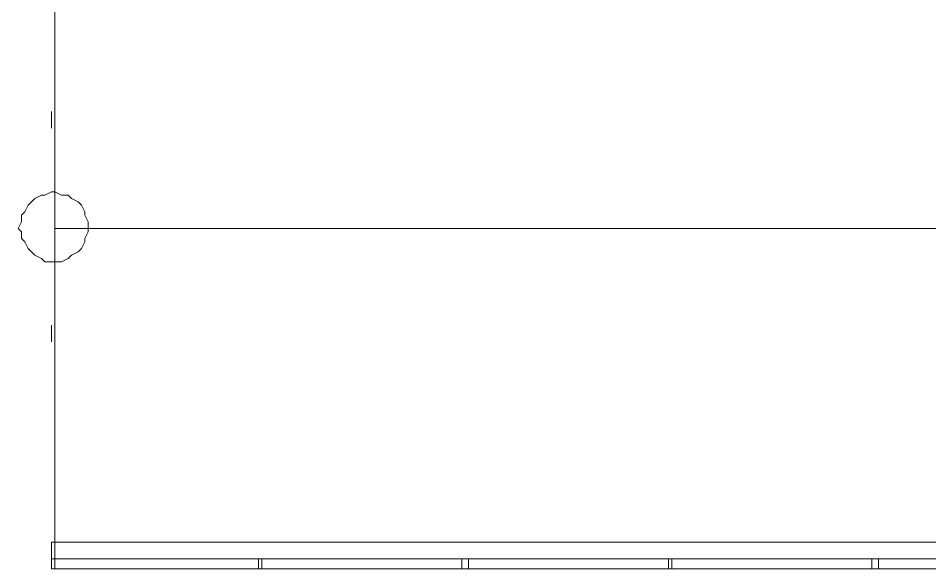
# Model space of a CAD drawing. Header units: millimetres. Extents: x 0 to 420, y 0 to 297.
# Drawn here: x 86.49 to 98.06, y 222.8 to 229.78 of the extents above; entities that cross this region are included whole.
import ezdxf

# ---------------------------------------------------------------- set-up
doc = ezdxf.new("R2010")
doc.units = ezdxf.units.MM

msp = doc.modelspace()

# ---------------------------------------------------------------- linework, layer by layer
at = {"color": 7, "lineweight": 0}
for points in [[(86.952667, 222.927333), (86.952667, 231.351667)], [(86.952667, 222.927333), (113.03, 222.927333), (113.03, 231.351667), (86.952667, 231.351667)], [(86.910333, 228.388333), (86.910333, 228.6)], [(86.952667, 227.118333), (113.03, 227.118333), (109.050667, 222.927333)], [(86.910333, 225.890667), (86.910333, 225.679)], [(95.631, 222.927333), (95.504, 222.927333), (95.419333, 222.927333)]]:
    msp.add_lwpolyline(points, dxfattribs=at)
for points in [[(87.376, 227.118333), (87.376, 227.203), (87.333667, 227.287667), (87.333667, 227.33), (87.291333, 227.414667), (87.249, 227.457), (87.164333, 227.499333), (87.122, 227.541667), (87.037333, 227.541667), (86.952667, 227.584), (86.910333, 227.584), (86.825667, 227.541667), (86.783333, 227.541667), (86.698667, 227.499333), (86.656333, 227.457), (86.614, 227.414667), (86.571667, 227.33), (86.529333, 227.287667), (86.529333, 227.203), (86.487, 227.118333), (86.529333, 227.076), (86.529333, 226.991333), (86.571667, 226.949), (86.614, 226.864333), (86.656333, 226.822), (86.698667, 226.779667), (86.783333, 226.737333), (86.825667, 226.695), (86.910333, 226.695), (86.952667, 226.695), (87.037333, 226.695), (87.122, 226.737333), (87.164333, 226.779667), (87.249, 226.822), (87.291333, 226.864333), (87.333667, 226.949), (87.333667, 226.991333), (87.376, 227.076)], [(113.03, 223.054333), (113.03, 222.927333), (86.910333, 222.927333), (86.910333, 223.139), (113.03, 223.139)], [(86.952667, 222.927333), (86.910333, 222.927333), (86.910333, 222.885), (86.910333, 222.842667), (86.910333, 222.800333), (86.952667, 222.800333), (86.952667, 222.842667), (86.952667, 222.885)], [(113.03, 222.800333), (86.952667, 222.800333), (86.952667, 222.927333), (113.03, 222.927333), (113.03, 222.800333), (86.952667, 222.800333), (86.952667, 222.927333), (113.03, 222.927333), (113.03, 222.800333), (86.952667, 222.800333), (86.952667, 222.927333), (113.03, 222.927333), (113.03, 222.800333), (86.952667, 222.800333), (86.952667, 222.927333), (113.03, 222.927333), (113.03, 222.800333), (113.03, 222.927333), (86.952667, 222.927333), (86.952667, 222.800333)], [(89.577333, 222.800333), (89.577333, 222.927333), (89.535, 222.927333), (89.535, 222.800333)], [(92.202, 222.800333), (92.202, 222.927333), (92.117333, 222.927333), (92.117333, 222.800333)], [(94.784333, 222.800333), (94.784333, 222.927333), (94.742, 222.927333), (94.742, 222.800333)], [(97.409, 222.800333), (97.409, 222.927333), (97.324333, 222.927333), (97.324333, 222.800333)]]:
    msp.add_lwpolyline(points, close=True, dxfattribs=at)

doc.saveas('drawing.dxf')
